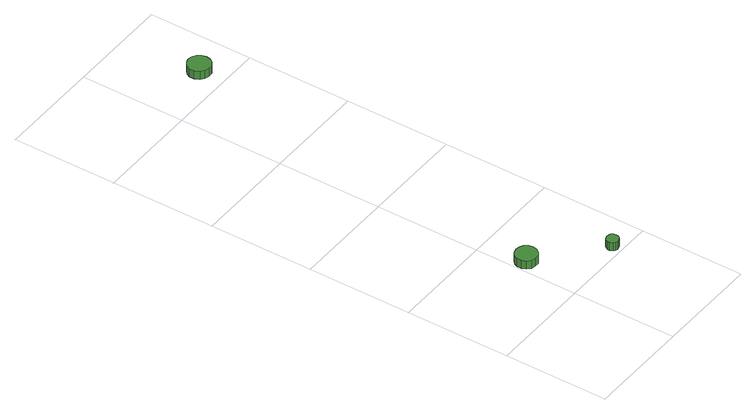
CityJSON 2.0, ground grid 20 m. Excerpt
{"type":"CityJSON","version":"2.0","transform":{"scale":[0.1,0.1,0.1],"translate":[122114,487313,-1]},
"CityObjects":{
"tree1":{"type":"SolitaryVegetationObject","attributes":{"function":"something"},"geometry":[{"type":"MultiSurface","lod":"1","boundaries":[[[0,1,2,3,4,5,6,7,8,9,10,11,12,13,14]],[[15,16,17,18,19,20,21,22,23,24,25,26,27,28,29]],[[0,29,28,1]],[[1,28,27,2]],[[2,27,26,3]],[[3,26,25,4]],[[4,25,24,5]],[[5,24,23,6]],[[6,23,22,7]],[[7,22,21,8]],[[8,21,20,9]],[[9,20,19,10]],[[10,19,18,11]],[[11,18,17,12]],[[12,17,16,13]],[[13,16,15,14]],[[14,15,29,0]]]}]},
"tree2":{"type":"SolitaryVegetationObject","attributes":{"function":"something"},"geometry":[{"type":"MultiSurface","lod":"1","boundaries":[[[30,31,32,33,34,35,36,37,38,39,40,41,42,43,44]],[[45,46,47,48,49,50,51,52,53,54,55,56,57,58,59]],[[30,59,58,31]],[[31,58,57,32]],[[32,57,56,33]],[[33,56,55,34]],[[34,55,54,35]],[[35,54,53,36]],[[36,53,52,37]],[[37,52,51,38]],[[38,51,50,39]],[[39,50,49,40]],[[40,49,48,41]],[[41,48,47,42]],[[42,47,46,43]],[[43,46,45,44]],[[44,45,59,30]]]}]},
"tree3":{"type":"SolitaryVegetationObject","attributes":{"function":"something"},"geometry":[{"type":"MultiSurface","lod":"1","boundaries":[[[60,61,62,63,64,65,66,67,68,69,70,71,72,73,74]],[[75,76,77,78,79,80,81,82,83,84,85,86,87,88,89]],[[60,89,88,61]],[[61,88,87,62]],[[62,87,86,63]],[[63,86,85,64]],[[64,85,84,65]],[[65,84,83,66]],[[66,83,82,67]],[[67,82,81,68]],[[68,81,80,69]],[[69,80,79,70]],[[70,79,78,71]],[[71,78,77,72]],[[72,77,76,73]],[[73,76,75,74]],[[74,75,89,60]]]}]}
},
"vertices":[
[45,115,25],[43,124,25],[38,131,25],[31,135,25],[22,136,25],[14,133,25],[7,128,25],[4,120,25],[4,111,25],[7,103,25],[14,97,25],[22,95,25],[31,95,25],[38,100,25],[43,107,25],[43,107,8],[38,100,8],[31,95,8],[22,95,8],[14,97,8],[7,103,8],[4,111,8],[4,120,8],[7,128,8],[14,133,8],[22,136,8],[31,135,8],[38,131,8],[43,124,8],[45,115,8],
[150,19,25],[149,24,25],[146,28,25],[142,30,25],[137,30,25],[132,29,25],[129,26,25],[127,21,25],[127,17,25],[129,12,25],[132,9,25],[137,7,25],[142,8,25],[146,10,25],[149,14,25],[149,14,8],[146,10,8],[142,8,8],[137,7,8],[132,9,8],[129,12,8],[127,17,8],[127,21,8],[129,26,8],[132,29,8],[137,30,8],[142,30,8],[146,28,8],[149,24,8],[150,19,8],
[146,850,25],[144,859,25],[139,866,25],[131,871,25],[122,872,25],[114,869,25],[107,863,25],[103,855,25],[103,846,25],[107,837,25],[114,831,25],[122,829,25],[131,829,25],[139,834,25],[144,841,25],[144,841,8],[139,834,8],[131,829,8],[122,829,8],[114,831,8],[107,837,8],[103,846,8],[103,855,8],[107,863,8],[114,869,8],[122,872,8],[131,871,8],[139,866,8],[144,859,8],[146,850,8]
]}
